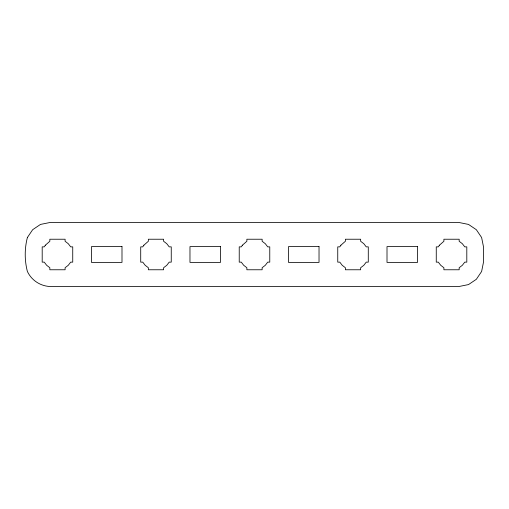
<?xml version="1.0" encoding="UTF-8"?>
<svg xmlns="http://www.w3.org/2000/svg" width="509" height="509" viewBox="0 0 509 509"><rect width="100%" height="100%" fill="white"/><g stroke="black" fill="none" stroke-linecap="round" stroke-linejoin="round"><path stroke-width="0.76" d="M27.384 237.525C24.515 248.602 24.515 260.398 27.384 271.475C31.577 280.344 40.294 286.071 50.079 286.516L458.921 286.516L468.509 284.582L476.335 279.301L481.616 271.475L483.55 261.887L483.55 247.113L481.616 237.525L476.335 229.699L468.509 224.418L458.921 222.484L50.079 222.484L40.491 224.418L32.665 229.699L27.384 237.525M45.352 245.204L44.238 246.865L42.196 246.865L42.196 262.135L44.238 262.135L46.669 265.297L49.831 267.728L49.831 269.77L65.101 269.77L65.101 267.728L68.263 265.297L70.694 262.135L72.736 262.135L72.736 246.865L70.694 246.865L68.263 243.703L65.101 241.272L65.101 239.23L49.831 239.23L49.831 241.272L45.352 245.204M143.869 245.204L142.755 246.865L140.713 246.865L140.713 262.135L142.755 262.135L145.186 265.297L148.348 267.728L148.348 269.77L163.618 269.77L163.618 267.728L166.78 265.297L169.211 262.135L171.253 262.135L171.253 246.865L169.211 246.865L166.78 243.703L163.618 241.272L163.618 239.23L148.348 239.23L148.348 241.272L143.869 245.204M242.386 245.204L241.272 246.865L239.23 246.865L239.23 262.135L241.272 262.135L243.703 265.297L246.865 267.728L246.865 269.77L262.135 269.77L262.135 267.728L265.297 265.297L267.728 262.135L269.77 262.135L269.77 246.865L267.728 246.865L265.297 243.703L262.135 241.272L262.135 239.23L246.865 239.23L246.865 241.272L242.386 245.204M340.903 245.204L339.789 246.865L337.747 246.865L337.747 262.135L339.789 262.135L342.22 265.297L345.382 267.728L345.382 269.77L360.652 269.77L360.652 267.728L363.814 265.297L366.245 262.135L368.287 262.135L368.287 246.865L366.245 246.865L363.814 243.703L360.652 241.272L360.652 239.23L345.382 239.23L345.382 241.272L340.903 245.204M439.42 245.204L438.306 246.865L436.264 246.865L436.264 262.135L438.306 262.135L440.737 265.297L443.899 267.728L443.899 269.77L459.169 269.77L459.169 267.728L462.331 265.297L464.762 262.135L466.804 262.135L466.804 246.865L464.762 246.865L462.331 243.703L459.169 241.272L459.169 239.23L443.899 239.23L443.899 241.272L439.42 245.204M121.995 246.617L91.455 246.617L91.455 262.383L121.995 262.383L121.995 246.617M220.512 246.617L189.972 246.617L189.972 262.383L220.512 262.383L220.512 246.617M319.028 246.617L288.488 246.617L288.488 262.383L319.028 262.383L319.028 246.617M417.545 246.617L387.005 246.617L387.005 262.383L417.545 262.383L417.545 246.617"/></g></svg>
